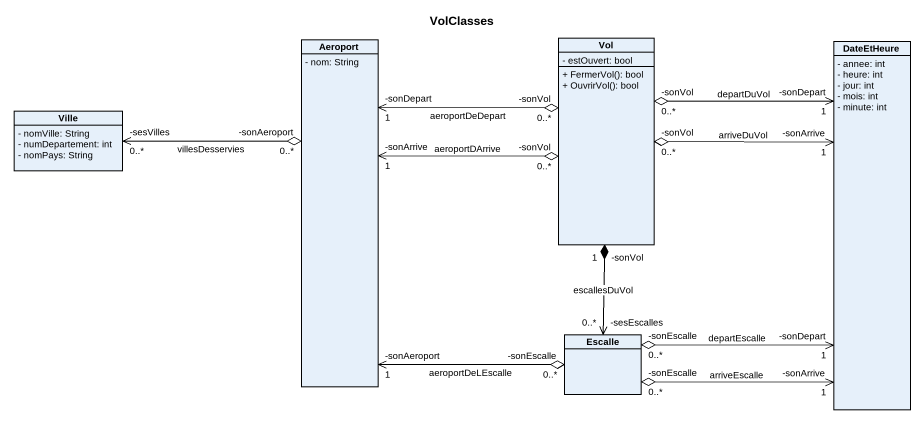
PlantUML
@startuml
title VolClasses
hide circle
hide empty members
skinparam classAttributeIconSize 0
class Aeroport {
  - nom: String
}
class Vol {
  - estOuvert: bool
  + FermerVol(): bool
  + OuvrirVol(): bool
}
class DateEtHeure {
  - annee: int
  - heure: int
  - jour: int
  - mois: int
  - minute: int
}
class Ville {
  - nomVille: String
  - numDepartement: int
  - nomPays: String
}
class Escalle
Aeroport "-sonAeroport\n0..*" o-left-> "-sesVilles\n0..*" Ville : villesDesservies
Vol "-sonVol\n0..*" o-left-> "-sonDepart\n1" Aeroport : aeroportDeDepart
Vol "-sonVol\n0..*" o-left-> "-sonArrive\n1" Aeroport : aeroportDArrive
Vol "-sonVol\n0..*" o-right-> "-sonDepart\n1" DateEtHeure : departDuVol
Vol "-sonVol\n0..*" o-right-> "-sonArrive\n1" DateEtHeure : arriveDuVol
Vol "-sonVol\n1" *--> "-sesEscalles\n0..*" Escalle : escallesDuVol
Escalle "-sonEscalle\n0..*" o-left-> "-sonAeroport\n1" Aeroport : aeroportDeLEscalle
Escalle "-sonEscalle\n0..*" o-right-> "-sonArrive\n1" DateEtHeure : arriveEscalle
Escalle "-sonEscalle\n0..*" o-right-> "-sonDepart\n1" DateEtHeure : departEscalle
@enduml
